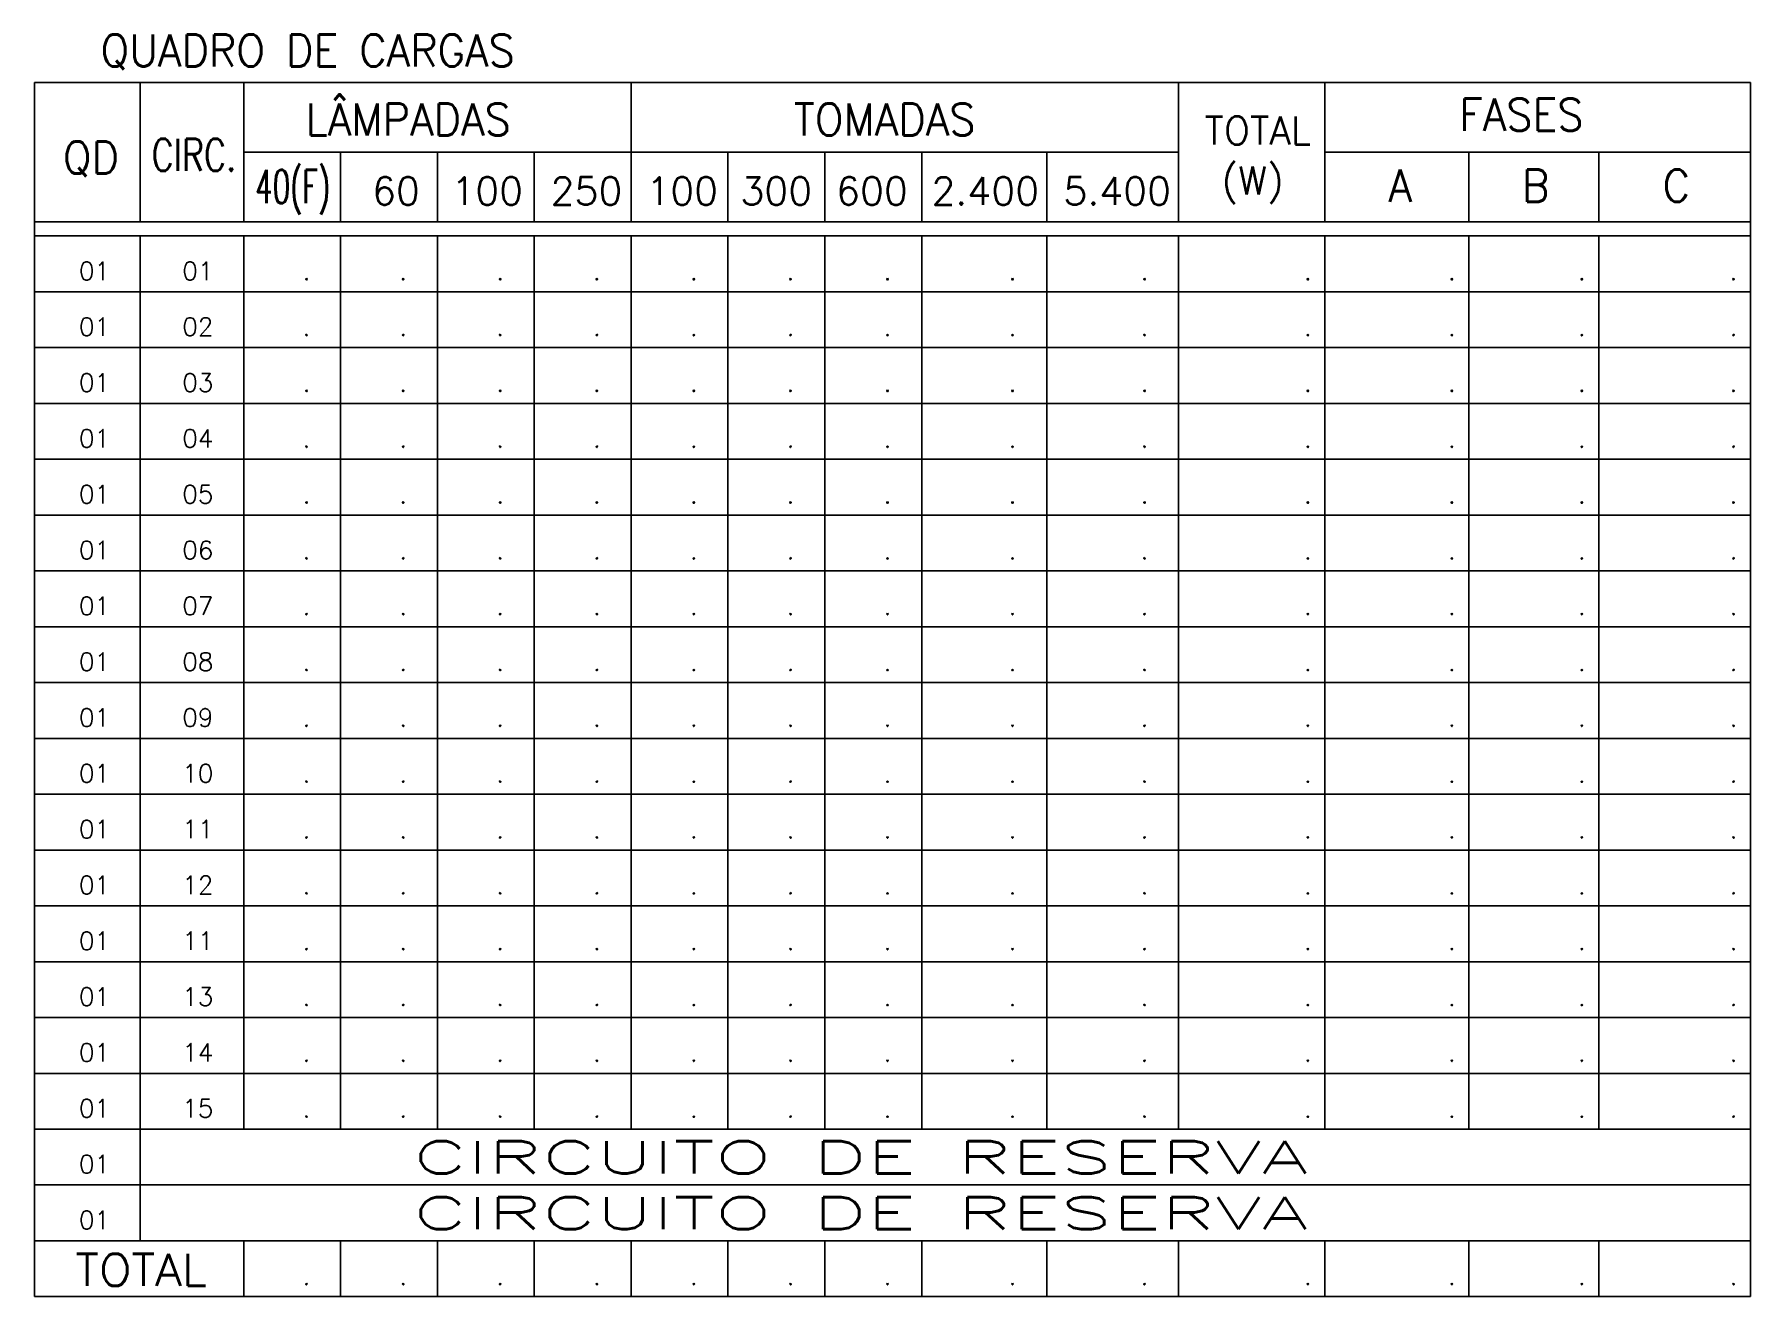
# Model space of a CAD drawing. Header units: millimetres. Extents: x 277.6 to 289.9, y 153.6 to 162.6.
import ezdxf
from ezdxf.enums import TextEntityAlignment as Align

# ---------------------------------------------------------------- set-up
doc = ezdxf.new("R2010")
doc.units = ezdxf.units.MM
doc.header["$LTSCALE"] = 0.05
doc.styles.add('TAB_RM_DIST', font='romans.shx')

msp = doc.modelspace()

# ---------------------------------------------------------------- linework, layer by layer
at = {"color": 1}
for p, q in [((277.648, 153.557), (277.648, 162.257)), ((277.648, 162.257), (289.946, 162.257)), ((278.407, 161.757), (278.407, 162.257)), ((279.148, 161.257), (279.148, 162.257)), ((281.924, 161.257), (281.924, 162.257)), ((285.847, 161.257), (285.847, 162.257)), ((286.895, 161.257), (286.895, 162.257)), ((289.946, 162.257), (289.946, 153.557)), ((278.407, 161.257), (278.407, 161.757)), ((279.148, 161.757), (285.847, 161.757)), ((279.842, 161.257), (279.842, 161.757)), ((280.536, 161.257), (280.536, 161.757)), ((281.23, 161.257), (281.23, 161.757)), ((282.618, 161.257), (282.618, 161.757)), ((283.313, 161.257), (283.313, 161.757)), ((284.007, 161.257), (284.007, 161.757)), ((284.902, 161.257), (284.902, 161.757)), ((286.895, 161.757), (289.946, 161.757)), ((287.927, 161.257), (287.927, 161.757)), ((288.858, 161.257), (288.858, 161.757)), ((277.648, 161.257), (289.946, 161.257)), ((277.648, 161.157), (289.946, 161.157)), ((278.407, 153.957), (278.407, 161.157)), ((279.148, 154.757), (279.148, 161.157)), ((279.842, 154.757), (279.842, 161.157)), ((280.536, 154.757), (280.536, 161.157)), ((281.23, 154.757), (281.23, 161.157)), ((281.924, 154.757), (281.924, 161.157)), ((282.618, 154.757), (282.618, 161.157)), ((283.313, 154.757), (283.313, 161.157)), ((284.007, 154.757), (284.007, 161.157)), ((284.902, 154.757), (284.902, 161.157)), ((285.847, 154.757), (285.847, 161.157)), ((286.895, 154.757), (286.895, 161.157)), ((287.927, 154.757), (287.927, 161.157)), ((288.858, 154.757), (288.858, 161.157)), ((277.648, 160.757), (289.946, 160.757)), ((277.648, 160.357), (289.946, 160.357)), ((277.648, 159.957), (289.946, 159.957)), ((277.648, 159.557), (289.946, 159.557)), ((277.648, 159.157), (289.946, 159.157)), ((277.648, 158.757), (289.946, 158.757)), ((277.648, 158.357), (289.946, 158.357)), ((277.648, 157.957), (289.946, 157.957)), ((277.648, 157.557), (289.946, 157.557)), ((277.648, 157.157), (289.946, 157.157)), ((277.648, 156.757), (289.946, 156.757)), ((277.648, 156.357), (289.946, 156.357)), ((277.648, 155.957), (289.946, 155.957)), ((277.648, 155.557), (289.946, 155.557)), ((277.648, 155.157), (289.946, 155.157)), ((277.648, 154.757), (289.946, 154.757)), ((277.648, 154.357), (289.946, 154.357)), ((277.648, 153.957), (289.946, 153.957)), ((279.148, 153.557), (279.148, 153.957)), ((279.842, 153.557), (279.842, 153.957)), ((280.536, 153.557), (280.536, 153.957)), ((281.23, 153.557), (281.23, 153.957)), ((281.924, 153.557), (281.924, 153.957)), ((282.618, 153.557), (282.618, 153.957)), ((283.313, 153.557), (283.313, 153.957)), ((284.007, 153.557), (284.007, 153.957)), ((284.902, 153.557), (284.902, 153.957)), ((285.847, 153.557), (285.847, 153.957)), ((286.895, 153.557), (286.895, 153.957)), ((287.927, 153.557), (287.927, 153.957)), ((288.858, 153.557), (288.858, 153.957)), ((277.648, 153.557), (289.946, 153.557))]:
    msp.add_line(p, q, dxfattribs=at)

# ---------------------------------------------------------------- texts
at = {"color": 3, "style": 'TAB_RM_DIST'}
for s, width, p in [('QUADRO DE CARGAS', 0.95, (279.606, 162.302)), ('LÂMPADAS', 0.95, (280.327, 161.808)), ('TOMADAS', 0.95, (283.741, 161.808)), ('FASES', 0.95, (288.303, 161.842)), ('CIRC.', 0.76176, (278.792, 161.554)), ('QD', 0.95, (278.053, 161.535)), ('A', 0.95, (287.435, 161.333)), ('B', 0.95, (288.405, 161.333)), ('C', 0.95, (289.414, 161.333)), ('CIRCUITO DE RESERVA', 1.875037, (283.568, 154.371)), ('CIRCUITO DE RESERVA', 1.875037, (283.568, 153.971)), ('TOTAL', 1.075936, (278.413, 153.565))]:
    msp.add_text(s, height=0.23, dxfattribs=dict(at, width=width)).set_placement(p, align=Align.BOTTOM_CENTER)
at = {"color": 6, "style": 'TAB_RM_DIST'}
for s, p in [('TOTAL', (286.415, 161.752)), ('(W)', (286.377, 161.394)), ('60', (280.239, 161.319)), ('100', (280.893, 161.319)), ('250', (281.604, 161.319)), ('100', (282.29, 161.319)), ('300', (282.964, 161.319)), ('600', (283.65, 161.319)), ('2.400', (284.462, 161.319)), ('5.400', (285.407, 161.319))]:
    msp.add_text(s, height=0.2, dxfattribs=at).set_placement(p, align=Align.BOTTOM_CENTER)
at = {"color": 6, "style": 'TAB_RM_DIST', "width": 0.608363}
msp.add_text('40(F)', height=0.24, dxfattribs=at).set_placement((279.5, 161.319), align=Align.BOTTOM_CENTER)
at = {"color": 7, "style": 'TAB_RM_DIST'}
for s, p in [('01', (278.19, 160.841)), ('01', (278.931, 160.841)), ('.', (279.625, 160.841)), ('.', (280.319, 160.841)), ('.', (281.013, 160.841)), ('.', (281.707, 160.841)), ('.', (282.401, 160.841)), ('.', (283.095, 160.841)), ('.', (283.789, 160.841)), ('.', (284.685, 160.841)), ('.', (285.63, 160.841)), ('.', (286.801, 160.841)), ('.', (287.833, 160.841)), ('.', (288.764, 160.841)), ('.', (289.852, 160.841)), ('01', (278.19, 160.441)), ('02', (278.931, 160.441)), ('.', (279.625, 160.441)), ('.', (280.319, 160.441)), ('.', (281.013, 160.441)), ('.', (281.707, 160.441)), ('.', (282.401, 160.441)), ('.', (283.095, 160.441)), ('.', (283.789, 160.441)), ('.', (284.685, 160.441)), ('.', (285.63, 160.441)), ('.', (286.801, 160.441)), ('.', (287.833, 160.441)), ('.', (288.764, 160.441)), ('.', (289.852, 160.441)), ('01', (278.19, 160.041)), ('03', (278.931, 160.041)), ('.', (279.625, 160.041)), ('.', (280.319, 160.041)), ('.', (281.013, 160.041)), ('.', (281.707, 160.041)), ('.', (282.401, 160.041)), ('.', (283.095, 160.041)), ('.', (283.789, 160.041)), ('.', (284.685, 160.041)), ('.', (285.63, 160.041)), ('.', (286.801, 160.041)), ('.', (287.833, 160.041)), ('.', (288.764, 160.041)), ('.', (289.852, 160.041)), ('01', (278.19, 159.641)), ('04', (278.931, 159.641)), ('.', (279.625, 159.641)), ('.', (280.319, 159.641)), ('.', (281.013, 159.641)), ('.', (281.707, 159.641)), ('.', (282.401, 159.641)), ('.', (283.095, 159.641)), ('.', (283.789, 159.641)), ('.', (284.685, 159.641)), ('.', (285.63, 159.641)), ('.', (286.801, 159.641)), ('.', (287.833, 159.641)), ('.', (288.764, 159.641)), ('.', (289.852, 159.641)), ('01', (278.19, 159.241)), ('05', (278.931, 159.241)), ('.', (279.625, 159.241)), ('.', (280.319, 159.241)), ('.', (281.013, 159.241)), ('.', (281.707, 159.241)), ('.', (282.401, 159.241)), ('.', (283.095, 159.241)), ('.', (283.789, 159.241)), ('.', (284.685, 159.241)), ('.', (285.63, 159.241)), ('.', (286.801, 159.241)), ('.', (287.833, 159.241)), ('.', (288.764, 159.241)), ('.', (289.852, 159.241)), ('01', (278.19, 158.841)), ('06', (278.931, 158.841)), ('.', (279.625, 158.841)), ('.', (280.319, 158.841)), ('.', (281.013, 158.841)), ('.', (281.707, 158.841)), ('.', (282.401, 158.841)), ('.', (283.095, 158.841)), ('.', (283.789, 158.841)), ('.', (284.685, 158.841)), ('.', (285.63, 158.841)), ('.', (286.801, 158.841)), ('.', (287.833, 158.841)), ('.', (288.764, 158.841)), ('.', (289.852, 158.841)), ('01', (278.19, 158.441)), ('07', (278.931, 158.441)), ('.', (279.625, 158.441)), ('.', (280.319, 158.441)), ('.', (281.013, 158.441)), ('.', (281.707, 158.441)), ('.', (282.401, 158.441)), ('.', (283.095, 158.441)), ('.', (283.789, 158.441)), ('.', (284.685, 158.441)), ('.', (285.63, 158.441)), ('.', (286.801, 158.441)), ('.', (287.833, 158.441)), ('.', (288.764, 158.441)), ('.', (289.852, 158.441)), ('01', (278.19, 158.041)), ('08', (278.931, 158.041)), ('.', (279.625, 158.041)), ('.', (280.319, 158.041)), ('.', (281.013, 158.041)), ('.', (281.707, 158.041)), ('.', (282.401, 158.041)), ('.', (283.095, 158.041)), ('.', (283.789, 158.041)), ('.', (284.685, 158.041)), ('.', (285.63, 158.041)), ('.', (286.801, 158.041)), ('.', (287.833, 158.041)), ('.', (288.764, 158.041)), ('.', (289.852, 158.041)), ('01', (278.19, 157.641)), ('09', (278.931, 157.641)), ('.', (279.625, 157.641)), ('.', (280.319, 157.641)), ('.', (281.013, 157.641)), ('.', (281.707, 157.641)), ('.', (282.401, 157.641)), ('.', (283.095, 157.641)), ('.', (283.789, 157.641)), ('.', (284.685, 157.641)), ('.', (285.63, 157.641)), ('.', (286.801, 157.641)), ('.', (287.833, 157.641)), ('.', (288.764, 157.641)), ('.', (289.852, 157.641)), ('01', (278.19, 157.241)), ('10', (278.931, 157.241)), ('.', (279.625, 157.241)), ('.', (280.319, 157.241)), ('.', (281.013, 157.241)), ('.', (281.707, 157.241)), ('.', (282.401, 157.241)), ('.', (283.095, 157.241)), ('.', (283.789, 157.241)), ('.', (284.685, 157.241)), ('.', (285.63, 157.241)), ('.', (286.801, 157.241)), ('.', (287.833, 157.241)), ('.', (288.764, 157.241)), ('.', (289.852, 157.241)), ('01', (278.19, 156.841)), ('11', (278.931, 156.841)), ('.', (279.625, 156.841)), ('.', (280.319, 156.841)), ('.', (281.013, 156.841)), ('.', (281.707, 156.841)), ('.', (282.401, 156.841)), ('.', (283.095, 156.841)), ('.', (283.789, 156.841)), ('.', (284.685, 156.841)), ('.', (285.63, 156.841)), ('.', (286.801, 156.841)), ('.', (287.833, 156.841)), ('.', (288.764, 156.841)), ('.', (289.852, 156.841)), ('01', (278.19, 156.441)), ('12', (278.931, 156.441)), ('.', (279.625, 156.441)), ('.', (280.319, 156.441)), ('.', (281.013, 156.441)), ('.', (281.707, 156.441)), ('.', (282.401, 156.441)), ('.', (283.095, 156.441)), ('.', (283.789, 156.441)), ('.', (284.685, 156.441)), ('.', (285.63, 156.441)), ('.', (286.801, 156.441)), ('.', (287.833, 156.441)), ('.', (288.764, 156.441)), ('.', (289.852, 156.441)), ('01', (278.19, 156.041)), ('11', (278.931, 156.041)), ('.', (279.625, 156.041)), ('.', (280.319, 156.041)), ('.', (281.013, 156.041)), ('.', (281.707, 156.041)), ('.', (282.401, 156.041)), ('.', (283.095, 156.041)), ('.', (283.789, 156.041)), ('.', (284.685, 156.041)), ('.', (285.63, 156.041)), ('.', (286.801, 156.041)), ('.', (287.833, 156.041)), ('.', (288.764, 156.041)), ('.', (289.852, 156.041)), ('01', (278.19, 155.641)), ('13', (278.931, 155.641)), ('.', (279.625, 155.641)), ('.', (280.319, 155.641)), ('.', (281.013, 155.641)), ('.', (281.707, 155.641)), ('.', (282.401, 155.641)), ('.', (283.095, 155.641)), ('.', (283.789, 155.641)), ('.', (284.685, 155.641)), ('.', (285.63, 155.641)), ('.', (286.801, 155.641)), ('.', (287.833, 155.641)), ('.', (288.764, 155.641)), ('.', (289.852, 155.641)), ('01', (278.19, 155.241)), ('14', (278.931, 155.241)), ('.', (279.625, 155.241)), ('.', (280.319, 155.241)), ('.', (281.013, 155.241)), ('.', (281.707, 155.241)), ('.', (282.401, 155.241)), ('.', (283.095, 155.241)), ('.', (283.789, 155.241)), ('.', (284.685, 155.241)), ('.', (285.63, 155.241)), ('.', (286.801, 155.241)), ('.', (287.833, 155.241)), ('.', (288.764, 155.241)), ('.', (289.852, 155.241)), ('01', (278.19, 154.841)), ('15', (278.931, 154.841)), ('.', (279.625, 154.841)), ('.', (280.319, 154.841)), ('.', (281.013, 154.841)), ('.', (281.707, 154.841)), ('.', (282.401, 154.841)), ('.', (283.095, 154.841)), ('.', (283.789, 154.841)), ('.', (284.685, 154.841)), ('.', (285.63, 154.841)), ('.', (286.801, 154.841)), ('.', (287.833, 154.841)), ('.', (288.764, 154.841)), ('.', (289.852, 154.841)), ('01', (278.19, 154.441)), ('01', (278.19, 154.041))]:
    msp.add_text(s, height=0.13, dxfattribs=at).set_placement(p, align=Align.RIGHT)
at = {"color": 1, "style": 'TAB_RM_DIST'}
for p in [(279.625, 153.641), (280.319, 153.641), (281.013, 153.641), (281.707, 153.641), (282.401, 153.641), (283.095, 153.641), (283.789, 153.641), (284.685, 153.641), (285.63, 153.641), (286.801, 153.641), (287.833, 153.641), (288.764, 153.641), (289.852, 153.641)]:
    msp.add_text('.', height=0.13, dxfattribs=at).set_placement(p, align=Align.RIGHT)

doc.saveas('drawing.dxf')
